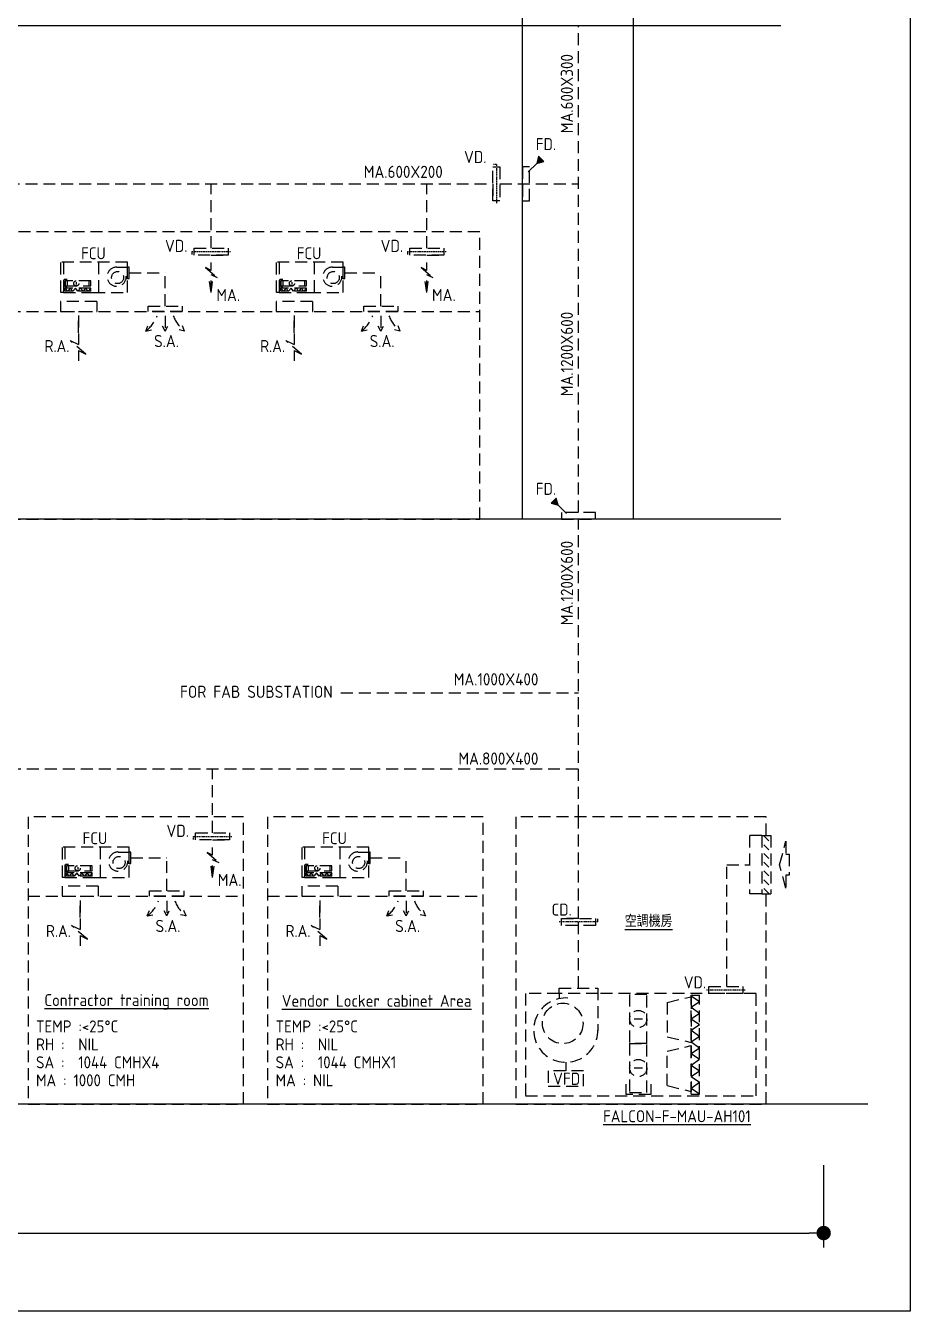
# Model space of a CAD drawing. Extents: x 41366 to 42076, y 84937 to 85507.
# Drawn here: x 41891.8 to 42076.3, y 84936.7 to 85205 of the extents above; entities that cross this region are included whole.
import ezdxf
from ezdxf.enums import TextEntityAlignment as Align

# ---------------------------------------------------------------- set-up
doc = ezdxf.new("R2010")
doc.units = 0
doc.header["$LTSCALE"] = 10
doc.linetypes.add('HIDDEN', pattern=[0.375, 0.25, -0.125])
for name, color, linetype in [('2', 3, 'Continuous'), ('A-DETL-01', 1, 'Continuous'), ('DETL-TXT', 4, 'Continuous'), ('M-DETL-22', 22, 'Continuous'), ('M-DUCT', 6, 'Continuous'), ('M-DUCT-DAPR', 3, 'Continuous'), ('M-EQPM-FFU', 3, 'Continuous'), ('M-EXHS-DAPR', 2, 'Continuous'), ('M-EXHS-EQPM', 3, 'Continuous'), ('M-EXHS-TEXT', 4, 'Continuous'), ('M-HVAC-EQPM', 3, 'Continuous'), ('M-HVAC-EQPM-TEXT', 5, 'Continuous'), ('M-HVAC-TEXT', 2, 'Continuous'), ('SL', 1, 'Continuous')]:
    doc.layers.add(name, color=color, linetype=linetype)
doc.styles.add('AA-TXT', font='isocp.shx', dxfattribs={"width": 0.8, "bigfont": 'chineset.shx'})
doc.styles.add('STDTEXT', font='isocp.shx', dxfattribs={"bigfont": 'chineset.shx'})

# ---------------------------------------------------------------- blocks, each defined once
blk = doc.blocks.new('_Dot')
at = {"color": 0, "linetype": 'ByBlock', "lineweight": -2}
blk.add_line((-0.5, 0), (-1, 0), dxfattribs=at)
at = {"color": 0, "linetype": 'ByBlock', "const_width": 0.5}
blk.add_lwpolyline([(-0.25, 0, 1), (0.25, 0, 1)], format="xyb", close=True, dxfattribs=at)

msp = doc.modelspace()

# ---------------------------------------------------------------- hatches: boundary and pattern name
at = {"layer": 'M-DUCT-DAPR', "linetype": 'HIDDEN'}
for points in [[(41998.39, 85176.28), (41999.86, 85176.68), (41998.78, 85177.76)], [(42002.85, 85104.96), (42002.46, 85106.43), (42001.38, 85105.35)]]:
    msp.add_hatch(color=252, dxfattribs=at).paths.add_polyline_path(points)

# ---------------------------------------------------------------- linework, layer by layer
at = {"color": 252, "linetype": 'HIDDEN'}
for p, q in [((41920.87, 85144.46), (41920.87, 85141.28)), ((41965.87, 85144.46), (41965.87, 85141.28)), ((41916.83, 85141.28), (41917.25, 85142.39)), ((41916.83, 85141.28), (41917.99, 85141.56)), ((41920.87, 85141.28), (41920.31, 85142.34)), ((41920.87, 85141.28), (41921.42, 85142.34)), ((41924.91, 85141.28), (41923.75, 85141.56)), ((41924.91, 85141.28), (41924.48, 85142.39)), ((41961.83, 85141.28), (41962.25, 85142.39)), ((41961.83, 85141.28), (41962.99, 85141.56)), ((41965.87, 85141.28), (41965.31, 85142.34)), ((41965.87, 85141.28), (41966.42, 85142.34)), ((41969.91, 85141.28), (41968.75, 85141.56)), ((41969.91, 85141.28), (41969.48, 85142.39)), ((41921.18, 85022.38), (41921.18, 85019.2)), ((41971.18, 85022.38), (41971.18, 85019.2)), ((41917.13, 85019.2), (41917.56, 85020.31)), ((41921.18, 85019.2), (41920.62, 85020.25)), ((41921.18, 85019.2), (41921.73, 85020.25)), ((41925.22, 85019.2), (41924.79, 85020.31)), ((41967.13, 85019.2), (41967.56, 85020.31)), ((41971.18, 85019.2), (41970.62, 85020.25)), ((41971.18, 85019.2), (41971.73, 85020.25)), ((41975.22, 85019.2), (41974.79, 85020.31)), ((41917.13, 85019.2), (41918.29, 85019.47)), ((41925.22, 85019.2), (41924.06, 85019.47)), ((41967.13, 85019.2), (41968.29, 85019.47)), ((41975.22, 85019.2), (41974.06, 85019.47))]:
    msp.add_line(p, q, dxfattribs=at)
at = {"color": 2}
for p, q in [((42058.27, 84967.19), (42058.27, 84950.01)), ((41370.97, 84953.01), (42055.27, 84953.01))]:
    msp.add_line(p, q, dxfattribs=at)
at = {"color": 252, "linetype": 'HIDDEN'}
for centre, start, end in [((41912.15, 85147.21), 308.2671, 338.6838), ((41929.58, 85147.21), 201.3162, 231.7329), ((41957.15, 85147.21), 308.2671, 338.6838), ((41974.58, 85147.21), 201.3162, 231.7329), ((41912.46, 85025.12), 308.2671, 338.6838), ((41929.89, 85025.12), 201.3162, 231.7329), ((41962.46, 85025.12), 308.2671, 338.6838), ((41979.89, 85025.12), 201.3162, 231.7329)]:
    msp.add_arc(centre, 7.55, start, end, dxfattribs=at)
at = {"layer": '2', "color": 252, "linetype": 'HIDDEN'}
for p, q in [((42045.35, 85035.98), (42047.25, 85035.98)), ((42045.35, 85035.98), (42045.35, 85023.82)), ((42047.25, 85035.98), (42047.25, 85023.82)), ((42045.35, 85023.82), (42047.25, 85023.82))]:
    msp.add_line(p, q, dxfattribs=at)
at = {"layer": 'A-DETL-01', "linetype": 'Continuous'}
for p, q in [((41995.42, 85101.99), (41995.42, 85392.12)), ((42018.59, 85101.99), (42018.59, 85392.12)), ((42049.3, 85205.02), (41374.83, 85205.02)), ((42049.3, 85101.99), (41375.02, 85101.99)), ((42067.5, 84979.9), (41369.96, 84979.9))]:
    msp.add_line(p, q, dxfattribs=at)
at = {"layer": 'DEFPOINTS', "color": 1}
msp.add_lwpolyline([(41365.57, 85507.15), (42076.35, 85507.15), (42076.35, 84936.69), (41365.57, 84936.69)], close=True, dxfattribs=at)
at = {"layer": 'M-DETL-22', "color": 252, "linetype": 'HIDDEN'}
for p, q in [((41899.62, 85149.33), (41905.84, 85149.33)), ((41944.62, 85149.33), (41950.84, 85149.33)), ((41899.93, 85027.24), (41906.15, 85027.24)), ((41949.93, 85027.24), (41956.15, 85027.24))]:
    msp.add_line(p, q, dxfattribs=at)
at = {"layer": 'M-DUCT', "color": 252, "linetype": 'HIDDEN'}
for p, q in [((42007.13, 85103.45), (42007.13, 85205.02)), ((41445.44, 85172), (41989.24, 85172)), ((41930.44, 85158.62), (41930.44, 85172)), ((41975.44, 85158.62), (41975.44, 85172)), ((41990.7, 85172), (42007.13, 85172)), ((41913.36, 85153.43), (41920.87, 85153.43)), ((41920.87, 85146.51), (41920.87, 85153.43)), ((41958.36, 85153.43), (41965.87, 85153.43)), ((41965.87, 85146.51), (41965.87, 85153.43)), ((42007.13, 85039.9), (42007.13, 85101.99)), ((41957.54, 85065.8), (42007.13, 85065.8)), ((41580.75, 85049.92), (42007.13, 85049.92)), ((41930.75, 85036.53), (41930.75, 85049.92)), ((42007.13, 85018.7), (42007.13, 85039.9)), ((42045.35, 85035.98), (42042.83, 85035.98)), ((42042.83, 85035.98), (42042.83, 85023.82)), ((41913.67, 85031.35), (41921.18, 85031.35)), ((41921.18, 85024.42), (41921.18, 85031.35)), ((41963.67, 85031.35), (41971.18, 85031.35)), ((41971.18, 85024.42), (41971.18, 85031.35)), ((42038.07, 85004.48), (42038.07, 85029.9)), ((42038.07, 85029.9), (42042.83, 85029.9)), ((42045.35, 85023.82), (42042.83, 85023.82)), ((42007.13, 85004.14), (42007.13, 85017.97))]:
    msp.add_line(p, q, dxfattribs=at)
at = {"layer": 'M-DUCT-DAPR', "color": 252, "linetype": 'HIDDEN', "ltscale": 0.1}
for p, q in [((41989.97, 85176.04), (41989.24, 85176.04)), ((41989.97, 85176.04), (41989.97, 85167.96)), ((41926.4, 85157.89), (41934.49, 85157.89)), ((41926.4, 85157.89), (41926.4, 85157.16)), ((41971.4, 85157.89), (41979.49, 85157.89)), ((41971.4, 85157.89), (41971.4, 85157.16)), ((41926.71, 85035.8), (41934.79, 85035.8)), ((41926.71, 85035.8), (41926.71, 85035.07)), ((42011.17, 85017.97), (42003.09, 85017.97)), ((42011.17, 85017.97), (42011.17, 85018.7)), ((42041.89, 85003.74), (42033.8, 85003.74))]:
    msp.add_line(p, q, dxfattribs=at)
at = {"layer": 'M-DUCT-DAPR', "color": 252, "linetype": 'HIDDEN'}
for p, q in [((41995.42, 85175.56), (41995.42, 85168.45)), ((41996.88, 85175.56), (41995.42, 85175.56)), ((41998.39, 85176.28), (41996.15, 85174.05)), ((41996.88, 85168.45), (41996.88, 85175.56)), ((41998.78, 85177.76), (41998.39, 85176.28)), ((41998.39, 85176.28), (41999.86, 85176.68)), ((41999.86, 85176.68), (41998.78, 85177.76)), ((41995.42, 85168.45), (41996.88, 85168.45)), ((42002.46, 85106.43), (42001.38, 85105.35)), ((42002.85, 85104.96), (42002.46, 85106.43)), ((42001.38, 85105.35), (42002.85, 85104.96)), ((42002.85, 85104.96), (42005.09, 85102.72)), ((42010.69, 85103.45), (42003.58, 85103.45)), ((42003.58, 85103.45), (42003.58, 85101.99)), ((42010.69, 85101.99), (42010.69, 85103.45)), ((42003.58, 85101.99), (42010.69, 85101.99)), ((41927.2, 85035.07), (41927.2, 85036.53)), ((41927.2, 85036.53), (41934.31, 85036.53)), ((41934.31, 85036.53), (41934.31, 85035.07)), ((41934.31, 85035.07), (41927.2, 85035.07))]:
    msp.add_line(p, q, dxfattribs=at)
for points in [[(41989.24, 85168.45), (41989.24, 85175.56), (41990.7, 85175.56), (41990.7, 85168.45)], [(41934, 85157.16), (41926.89, 85157.16), (41926.89, 85158.62), (41934, 85158.62)], [(41979, 85157.16), (41971.89, 85157.16), (41971.89, 85158.62), (41979, 85158.62)], [(42003.58, 85018.7), (42010.69, 85018.7), (42010.69, 85017.24), (42003.58, 85017.24)], [(42034.29, 85004.48), (42041.4, 85004.48), (42041.4, 85003.01), (42034.29, 85003.01)]]:
    msp.add_lwpolyline(points, close=True, dxfattribs=at)
at = {"layer": 'M-EQPM-FFU', "color": 252, "linetype": 'HIDDEN'}
for p, q in [((41906.58, 85147.47), (41899.05, 85147.47)), ((41899.05, 85147.47), (41899.05, 85145.39)), ((41906.58, 85147.47), (41906.58, 85145.39)), ((41951.58, 85147.47), (41944.05, 85147.47)), ((41944.05, 85147.47), (41944.05, 85145.39)), ((41951.58, 85147.47), (41951.58, 85145.39)), ((41899.05, 85145.39), (41906.58, 85145.39)), ((41944.05, 85145.39), (41951.58, 85145.39)), ((41906.89, 85025.39), (41899.36, 85025.39)), ((41899.36, 85025.39), (41899.36, 85023.31)), ((41906.89, 85025.39), (41906.89, 85023.31)), ((41956.89, 85025.39), (41949.36, 85025.39)), ((41949.36, 85025.39), (41949.36, 85023.31)), ((41956.89, 85025.39), (41956.89, 85023.31)), ((41899.36, 85023.31), (41906.89, 85023.31)), ((41949.36, 85023.31), (41956.89, 85023.31))]:
    msp.add_line(p, q, dxfattribs=at)
at = {"layer": 'M-EXHS-DAPR', "color": 252, "linetype": 'HIDDEN'}
for p, q in [((41990.7, 85175.5), (41990.7, 85168.5)), ((41989.24, 85172), (41989.24, 85168.5)), ((41926.95, 85158.62), (41933.94, 85158.62)), ((41930.44, 85157.16), (41933.94, 85157.16)), ((41971.95, 85158.62), (41978.94, 85158.62)), ((41975.44, 85157.16), (41978.94, 85157.16)), ((41917.31, 85146.51), (41924.42, 85146.51)), ((41917.31, 85145.39), (41917.31, 85146.51)), ((41924.42, 85146.51), (41924.42, 85145.39)), ((41962.31, 85146.51), (41969.42, 85146.51)), ((41962.31, 85145.39), (41962.31, 85146.51)), ((41969.42, 85146.51), (41969.42, 85145.39)), ((41924.42, 85145.39), (41917.31, 85145.39)), ((41969.42, 85145.39), (41962.31, 85145.39)), ((41927.25, 85036.53), (41934.25, 85036.53)), ((41930.75, 85035.07), (41934.25, 85035.07)), ((41917.62, 85024.42), (41924.73, 85024.42)), ((41917.62, 85023.31), (41917.62, 85024.42)), ((41924.73, 85023.31), (41917.62, 85023.31)), ((41924.73, 85024.42), (41924.73, 85023.31)), ((41967.62, 85024.42), (41974.73, 85024.42)), ((41967.62, 85023.31), (41967.62, 85024.42)), ((41974.73, 85023.31), (41967.62, 85023.31)), ((41974.73, 85024.42), (41974.73, 85023.31)), ((42007.13, 85018.7), (42003.63, 85018.7)), ((42010.63, 85017.24), (42003.63, 85017.24))]:
    msp.add_line(p, q, dxfattribs=at)
at = {"layer": 'M-EXHS-EQPM', "color": 252, "linetype": 'HIDDEN'}
msp.add_lwpolyline([(42049.06, 85029.9), (42050.4, 85034.78), (42050.4, 85032.07), (42051.04, 85032.07), (42051.04, 85027.74), (42050.4, 85027.74), (42050.4, 85025.02), (42049.06, 85029.9)], dxfattribs=at)
at = {"layer": 'M-HVAC-EQPM', "color": 252, "linetype": 'HIDDEN'}
for p, q in [((41913.02, 85155.67), (41899.12, 85155.67)), ((41899.12, 85149.33), (41899.12, 85155.67)), ((41899.62, 85155.67), (41899.62, 85149.33)), ((41906.97, 85155.67), (41906.97, 85149.33)), ((41910.75, 85154.64), (41913.02, 85154.64)), ((41913.02, 85154.64), (41913.02, 85155.67)), ((41913.02, 85152.23), (41913.02, 85154.64)), ((41913.36, 85154.64), (41913.02, 85154.64)), ((41913.36, 85152.23), (41913.36, 85154.64)), ((41958.02, 85155.67), (41944.12, 85155.67)), ((41944.12, 85149.33), (41944.12, 85155.67)), ((41944.62, 85155.67), (41944.62, 85149.33)), ((41951.97, 85155.67), (41951.97, 85149.33)), ((41955.75, 85154.64), (41958.02, 85154.64)), ((41958.02, 85154.64), (41958.02, 85155.67)), ((41958.02, 85152.23), (41958.02, 85154.64)), ((41958.36, 85154.64), (41958.02, 85154.64)), ((41958.36, 85152.23), (41958.36, 85154.64)), ((41899.77, 85150.47), (41899.77, 85152.02)), ((41900.41, 85152.02), (41899.77, 85152.02)), ((41905.33, 85151.78), (41899.98, 85151.78)), ((41899.98, 85151.78), (41899.98, 85150.71)), ((41900.41, 85151.78), (41900.41, 85150.71)), ((41902.31, 85151.5), (41902.31, 85150.99)), ((41904.91, 85151.78), (41904.91, 85150.71)), ((41905.33, 85150.71), (41905.33, 85151.78)), ((41913.02, 85152.23), (41912.7, 85152.23)), ((41913.02, 85149.33), (41913.02, 85152.23)), ((41913.02, 85152.23), (41913.36, 85152.23)), ((41944.77, 85150.47), (41944.77, 85152.02)), ((41945.41, 85152.02), (41944.77, 85152.02)), ((41950.33, 85151.78), (41944.98, 85151.78)), ((41944.98, 85151.78), (41944.98, 85150.71)), ((41945.41, 85151.78), (41945.41, 85150.71)), ((41947.31, 85151.5), (41947.31, 85150.99)), ((41949.91, 85151.78), (41949.91, 85150.71)), ((41950.33, 85150.71), (41950.33, 85151.78)), ((41958.02, 85152.23), (41957.7, 85152.23)), ((41958.02, 85149.33), (41958.02, 85152.23)), ((41958.02, 85152.23), (41958.36, 85152.23)), ((41899.62, 85149.33), (41899.12, 85149.33)), ((41900.41, 85150.47), (41899.77, 85150.47)), ((41899.98, 85150.71), (41905.33, 85150.71)), ((41899.98, 85149.63), (41899.98, 85150.26)), ((41900.52, 85149.63), (41899.98, 85150.26)), ((41905.33, 85150.26), (41899.98, 85150.26)), ((41905.33, 85149.63), (41899.98, 85149.63)), ((41901.05, 85150.26), (41900.52, 85149.63)), ((41901.59, 85149.63), (41901.05, 85150.26)), ((41902.12, 85150.26), (41901.59, 85149.63)), ((41902.66, 85149.63), (41902.12, 85150.26)), ((41903.19, 85150.26), (41902.66, 85149.63)), ((41903.73, 85149.63), (41903.19, 85150.26)), ((41904.26, 85150.26), (41903.73, 85149.63)), ((41904.8, 85149.63), (41904.26, 85150.26)), ((41905.33, 85150.26), (41904.8, 85149.63)), ((41905.33, 85149.63), (41905.33, 85150.26)), ((41905.84, 85149.33), (41913.02, 85149.33)), ((41944.62, 85149.33), (41944.12, 85149.33)), ((41945.41, 85150.47), (41944.77, 85150.47)), ((41944.98, 85150.71), (41950.33, 85150.71)), ((41944.98, 85149.63), (41944.98, 85150.26)), ((41945.52, 85149.63), (41944.98, 85150.26)), ((41950.33, 85150.26), (41944.98, 85150.26)), ((41950.33, 85149.63), (41944.98, 85149.63)), ((41946.05, 85150.26), (41945.52, 85149.63)), ((41946.59, 85149.63), (41946.05, 85150.26)), ((41947.12, 85150.26), (41946.59, 85149.63)), ((41947.66, 85149.63), (41947.12, 85150.26)), ((41948.19, 85150.26), (41947.66, 85149.63)), ((41948.73, 85149.63), (41948.19, 85150.26)), ((41949.26, 85150.26), (41948.73, 85149.63)), ((41949.8, 85149.63), (41949.26, 85150.26)), ((41950.33, 85150.26), (41949.8, 85149.63)), ((41950.33, 85149.63), (41950.33, 85150.26)), ((41950.84, 85149.33), (41958.02, 85149.33)), ((42046.83, 85034.85), (42045.78, 85035.9)), ((41913.33, 85033.59), (41899.43, 85033.59)), ((41899.43, 85027.24), (41899.43, 85033.59)), ((41899.93, 85033.59), (41899.93, 85027.24)), ((41907.28, 85033.59), (41907.28, 85027.24)), ((41913.33, 85032.55), (41913.33, 85033.59)), ((41963.33, 85033.59), (41949.43, 85033.59)), ((41949.43, 85027.24), (41949.43, 85033.59)), ((41949.93, 85033.59), (41949.93, 85027.24)), ((41957.28, 85033.59), (41957.28, 85027.24)), ((41963.33, 85032.55), (41963.33, 85033.59)), ((42046.83, 85033.03), (42045.78, 85034.07)), ((41911.06, 85032.55), (41913.33, 85032.55)), ((41913.33, 85030.15), (41913.33, 85032.55)), ((41913.67, 85032.55), (41913.33, 85032.55)), ((41913.67, 85030.15), (41913.67, 85032.55)), ((41961.06, 85032.55), (41963.33, 85032.55)), ((41963.33, 85030.15), (41963.33, 85032.55)), ((41963.67, 85032.55), (41963.33, 85032.55)), ((41963.67, 85030.15), (41963.67, 85032.55)), ((42046.83, 85031.2), (42045.78, 85032.25)), ((42046.83, 85029.37), (42045.78, 85030.42)), ((41900.08, 85028.38), (41900.08, 85029.94)), ((41900.72, 85029.94), (41900.08, 85029.94)), ((41900.72, 85028.38), (41900.08, 85028.38)), ((41905.64, 85029.69), (41900.29, 85029.69)), ((41900.29, 85029.69), (41900.29, 85028.62)), ((41900.29, 85028.62), (41905.64, 85028.62)), ((41900.29, 85027.54), (41900.29, 85028.17)), ((41900.82, 85027.54), (41900.29, 85028.17)), ((41905.64, 85028.17), (41900.29, 85028.17)), ((41900.72, 85029.69), (41900.72, 85028.62)), ((41901.36, 85028.17), (41900.82, 85027.54)), ((41901.9, 85027.54), (41901.36, 85028.17)), ((41902.43, 85028.17), (41901.9, 85027.54)), ((41902.97, 85027.54), (41902.43, 85028.17)), ((41902.62, 85029.42), (41902.62, 85028.9)), ((41903.5, 85028.17), (41902.97, 85027.54)), ((41904.04, 85027.54), (41903.5, 85028.17)), ((41904.57, 85028.17), (41904.04, 85027.54)), ((41905.11, 85027.54), (41904.57, 85028.17)), ((41905.64, 85028.17), (41905.11, 85027.54)), ((41905.22, 85029.69), (41905.22, 85028.62)), ((41905.64, 85028.62), (41905.64, 85029.69)), ((41905.64, 85027.54), (41905.64, 85028.17)), ((41913.33, 85030.15), (41913.01, 85030.15)), ((41913.33, 85027.24), (41913.33, 85030.15)), ((41913.33, 85030.15), (41913.67, 85030.15)), ((41950.08, 85028.38), (41950.08, 85029.94)), ((41950.72, 85029.94), (41950.08, 85029.94)), ((41950.72, 85028.38), (41950.08, 85028.38)), ((41955.64, 85029.69), (41950.29, 85029.69)), ((41950.29, 85029.69), (41950.29, 85028.62)), ((41950.29, 85028.62), (41955.64, 85028.62)), ((41950.29, 85027.54), (41950.29, 85028.17)), ((41950.82, 85027.54), (41950.29, 85028.17)), ((41955.64, 85028.17), (41950.29, 85028.17)), ((41950.72, 85029.69), (41950.72, 85028.62)), ((41951.36, 85028.17), (41950.82, 85027.54)), ((41951.9, 85027.54), (41951.36, 85028.17)), ((41952.43, 85028.17), (41951.9, 85027.54)), ((41952.97, 85027.54), (41952.43, 85028.17)), ((41952.62, 85029.42), (41952.62, 85028.9)), ((41953.5, 85028.17), (41952.97, 85027.54)), ((41954.04, 85027.54), (41953.5, 85028.17)), ((41954.57, 85028.17), (41954.04, 85027.54)), ((41955.11, 85027.54), (41954.57, 85028.17)), ((41955.64, 85028.17), (41955.11, 85027.54)), ((41955.22, 85029.69), (41955.22, 85028.62)), ((41955.64, 85028.62), (41955.64, 85029.69)), ((41955.64, 85027.54), (41955.64, 85028.17)), ((41963.33, 85030.15), (41963.01, 85030.15)), ((41963.33, 85027.24), (41963.33, 85030.15)), ((41963.33, 85030.15), (41963.67, 85030.15)), ((42046.83, 85027.55), (42045.78, 85028.59)), ((41899.93, 85027.24), (41899.43, 85027.24)), ((41905.64, 85027.54), (41900.29, 85027.54)), ((41906.15, 85027.24), (41913.33, 85027.24)), ((41949.93, 85027.24), (41949.43, 85027.24)), ((41955.64, 85027.54), (41950.29, 85027.54)), ((41956.15, 85027.24), (41963.33, 85027.24)), ((42046.83, 85025.72), (42045.78, 85026.77)), ((42046.83, 85023.89), (42045.78, 85024.94)), ((42003.09, 85003.01), (42003.09, 85004.14)), ((42003.09, 85004.14), (42011.18, 85004.14)), ((42011.18, 85004.14), (42011.18, 84995.25)), ((42003.09, 85003.01), (41996.04, 85003.01)), ((41996.04, 85003.01), (41996.04, 84981.68)), ((42003.09, 85003.01), (42003.09, 85001.95)), ((42011.18, 85003.01), (42003.09, 85003.01)), ((42044.2, 85003.01), (42011.18, 85003.01)), ((42025.63, 85001.16), (42030.64, 85002.35)), ((42025.63, 85001.16), (42025.63, 84993.99)), ((42030.64, 85002.69), (42032.35, 85002.69)), ((42030.64, 84982), (42030.64, 85002.69)), ((42030.93, 85002.69), (42030.64, 85002.49)), ((42032.35, 85001.28), (42030.64, 85002.49)), ((42030.64, 85002.35), (42030.64, 84992.79)), ((42032.35, 85001.28), (42030.64, 85000.08)), ((42032.35, 84982), (42032.35, 85002.69)), ((42044.2, 84981.68), (42044.2, 85003.01)), ((42032.35, 84998.87), (42030.64, 85000.08)), ((42032.35, 84998.87), (42030.64, 84997.67)), ((42018.73, 84997.7), (42020.46, 84997.7)), ((42032.35, 84996.46), (42030.64, 84997.67)), ((42032.35, 84996.46), (42030.64, 84995.26)), ((42025.63, 84993.99), (42030.64, 84992.79)), ((42032.35, 84994.05), (42030.64, 84995.26)), ((42032.35, 84994.05), (42030.64, 84992.85)), ((42032.35, 84991.64), (42030.64, 84992.85)), ((42025.63, 84990.95), (42030.64, 84992.14)), ((42025.63, 84983.78), (42025.63, 84990.95)), ((42030.64, 84992.14), (42030.64, 84982.58)), ((42032.35, 84991.64), (42030.64, 84990.43)), ((42032.35, 84989.23), (42030.64, 84990.43)), ((42004.46, 84988.66), (42004.46, 84986.85)), ((42018.73, 84987.47), (42020.46, 84987.47)), ((42032.35, 84989.23), (42030.64, 84988.02)), ((42032.35, 84986.82), (42030.64, 84988.02)), ((42032.35, 84986.82), (42030.64, 84985.61)), ((42032.35, 84984.41), (42030.64, 84985.61)), ((42016.98, 84984.06), (42016.98, 84981.92)), ((42022.21, 84984.06), (42022.21, 84981.92)), ((42025.63, 84983.78), (42030.64, 84982.58)), ((42032.35, 84984.41), (42030.64, 84983.2)), ((42032.35, 84982), (42030.64, 84983.2)), ((41996.04, 84981.68), (42044.2, 84981.68)), ((42022.21, 84981.92), (42016.98, 84981.92)), ((42030.64, 84982), (42032.35, 84982))]:
    msp.add_line(p, q, dxfattribs=at)
for points in [[(42017.79, 85002.82), (42017.79, 84992.59), (42021.39, 84992.59), (42021.39, 85002.82)], [(42017.79, 84992.59), (42017.79, 84982.36), (42021.39, 84982.36), (42021.39, 84992.59)], [(42008.16, 84986.85), (42000.77, 84986.85), (42000.77, 84983.65), (42008.16, 84983.65)]]:
    msp.add_lwpolyline(points, close=True, dxfattribs=at)
for centre, radius in [((41902.31, 85151.24), 0.536), ((41910.94, 85152.45), 1.26), ((41947.31, 85151.24), 0.536), ((41955.94, 85152.45), 1.26), ((41911.24, 85030.37), 1.26), ((41961.24, 85030.37), 1.26), ((41902.62, 85029.16), 0.536), ((41952.62, 85029.16), 0.536), ((42003.83, 84996.76), 4.23), ((42019.59, 84997.7), 1.8), ((42019.59, 84987.47), 1.8)]:
    msp.add_circle(centre, radius, dxfattribs=at)
for centre, radius, start, end in [((41910.75, 85152.64), 2, 90, 3.8694), ((41955.75, 85152.64), 2, 90, 3.8694), ((41911.06, 85030.56), 2, 90, 3.8694), ((41961.06, 85030.56), 2, 90, 3.8694), ((42004.46, 84995.38), 6.71, 86.1306, 0)]:
    msp.add_arc(centre, radius, start, end, dxfattribs=at)
at = {"layer": 'M-HVAC-TEXT', "color": 252, "linetype": 'HIDDEN'}
for p, q in [((41930.44, 85153.95), (41929.31, 85154.54)), ((41929.31, 85154.54), (41931.8, 85152.39)), ((41930.44, 85153.95), (41930.44, 85155.58)), ((41975.44, 85153.95), (41974.31, 85154.54)), ((41974.31, 85154.54), (41976.8, 85152.39)), ((41975.44, 85153.95), (41975.44, 85155.58)), ((41930.44, 85149.31), (41930.14, 85151.65)), ((41931.8, 85152.39), (41930.44, 85153.03)), ((41930.44, 85149.31), (41930.44, 85153.03)), ((41930.44, 85149.31), (41930.75, 85151.65)), ((41975.44, 85149.31), (41975.14, 85151.65)), ((41976.8, 85152.39), (41975.44, 85153.03)), ((41975.44, 85149.31), (41975.44, 85153.03)), ((41975.44, 85149.31), (41975.75, 85151.65)), ((41902.81, 85144.54), (41902.81, 85138.45)), ((41902.81, 85140.93), (41902.81, 85144.54)), ((41947.81, 85144.54), (41947.81, 85138.45)), ((41947.81, 85140.93), (41947.81, 85144.54)), ((41901.01, 85139.3), (41902.81, 85138.45)), ((41904.32, 85136.43), (41901.01, 85139.3)), ((41946.01, 85139.3), (41947.81, 85138.45)), ((41949.32, 85136.43), (41946.01, 85139.3)), ((41902.81, 85137.21), (41902.81, 85135.05)), ((41902.81, 85137.21), (41904.32, 85136.43)), ((41947.81, 85137.21), (41947.81, 85135.05)), ((41947.81, 85137.21), (41949.32, 85136.43)), ((41930.75, 85031.87), (41930.75, 85033.49)), ((41930.75, 85031.87), (41929.62, 85032.46)), ((41929.62, 85032.46), (41932.11, 85030.3)), ((41932.11, 85030.3), (41930.75, 85030.94)), ((41930.75, 85027.22), (41930.75, 85030.94)), ((41930.75, 85027.22), (41930.44, 85029.57)), ((41930.75, 85027.22), (41931.06, 85029.57)), ((41903.12, 85022.45), (41903.12, 85016.36)), ((41903.12, 85018.85), (41903.12, 85022.45)), ((41953.12, 85022.45), (41953.12, 85016.36)), ((41953.12, 85018.85), (41953.12, 85022.45)), ((41901.31, 85017.22), (41903.12, 85016.36)), ((41904.63, 85014.34), (41901.31, 85017.22)), ((41951.31, 85017.22), (41953.12, 85016.36)), ((41954.63, 85014.34), (41951.31, 85017.22)), ((41903.12, 85015.13), (41903.12, 85012.96)), ((41903.12, 85015.13), (41904.63, 85014.34)), ((41953.12, 85015.13), (41953.12, 85012.96)), ((41953.12, 85015.13), (41954.63, 85014.34))]:
    msp.add_line(p, q, dxfattribs=at)
at = {"layer": 'SL', "color": 252, "linetype": 'HIDDEN'}
for p, q in [((41986.53, 85161.99), (41756.94, 85161.99)), ((41986.53, 85101.99), (41986.53, 85161.99)), ((41756.94, 85145.39), (41986.53, 85145.39)), ((41756.94, 85101.99), (41986.53, 85101.99)), ((42046.3, 85039.9), (41994.07, 85039.9)), ((41994.07, 85039.9), (41994.07, 85039.9)), ((42046.3, 85035.98), (42046.3, 85039.9)), ((41892.24, 85023.31), (41937.24, 85023.31)), ((41942.24, 85023.31), (41987.24, 85023.31))]:
    msp.add_line(p, q, dxfattribs=at)
for points in [[(41892.24, 85039.9), (41892.24, 84979.9), (41937.24, 84979.9), (41937.24, 85039.9), (41892.24, 85039.9), (41892.24, 85039.9)], [(41942.24, 85039.9), (41942.24, 84979.9), (41987.24, 84979.9), (41987.24, 85039.9), (41942.24, 85039.9), (41942.24, 85039.9)], [(41994.07, 85039.9), (41994.07, 84979.9), (42046.3, 84979.9), (42046.3, 85023.82)]]:
    msp.add_lwpolyline(points, dxfattribs=at)

# ---------------------------------------------------------------- block references
at = {"color": 2, "xscale": 3, "yscale": 3, "zscale": 3}
msp.add_blockref('_Dot', (42058.27, 84953.01), dxfattribs=at)

# ---------------------------------------------------------------- texts
at = {"layer": 'DETL-TXT', "color": 252, "linetype": 'HIDDEN', "style": 'AA-TXT'}
for p in [(42002.42, 85180.31), (42002.42, 85108.35)]:
    msp.add_text('FD.', height=2.5, dxfattribs=at).set_placement(p, align=Align.MIDDLE_RIGHT)
at = {"layer": 'M-EXHS-TEXT', "color": 252, "linetype": 'HIDDEN', "style": 'AA-TXT'}
for s, p in [('MA.600X300', (42004.69, 85199.11)), ('MA.1200X600', (42004.69, 85145.31)), ('MA.1200X600', (42004.69, 85097.5))]:
    msp.add_text(s, height=2.54, rotation=90, dxfattribs=at).set_placement(p, align=Align.MIDDLE_RIGHT)
at = {"layer": 'M-EXHS-TEXT', "color": 252, "linetype": 'HIDDEN'}
for s, height, style, p in [('VD.', 2.54, 'AA-TXT', (41983.23, 85177.62)), ('VD.', 2.54, 'AA-TXT', (41920.82, 85159.06)), ('VD.', 2.54, 'AA-TXT', (41965.82, 85159.06)), ('FCU', 2.5, 'STDTEXT', (41903.31, 85157.52)), ('FCU', 2.5, 'STDTEXT', (41948.31, 85157.52)), ('MA.', 2.54, 'AA-TXT', (41931.54, 85148.82)), ('MA.', 2.54, 'AA-TXT', (41976.54, 85148.82)), ('S.A.', 2.54, 'AA-TXT', (41918.54, 85139.2)), ('S.A.', 2.54, 'AA-TXT', (41963.54, 85139.2)), ('FCU', 2.5, 'STDTEXT', (41903.62, 85035.43)), ('VD.', 2.54, 'AA-TXT', (41921.13, 85036.97)), ('FCU', 2.5, 'STDTEXT', (41953.62, 85035.43)), ('MA.', 2.54, 'AA-TXT', (41931.85, 85026.73)), ('S.A.', 2.54, 'AA-TXT', (41918.85, 85017.11)), ('S.A.', 2.54, 'AA-TXT', (41968.85, 85017.11)), ('TEMP :<25%%DC', 2.5, 'STDTEXT', (41893.91, 84996.15)), ('TEMP :<25%%DC', 2.5, 'STDTEXT', (41943.91, 84996.15)), ('RH :  NIL', 2.5, 'STDTEXT', (41893.91, 84992.4)), ('RH :  NIL', 2.5, 'STDTEXT', (41943.91, 84992.4)), ('SA :  1044 CMHX4', 2.5, 'STDTEXT', (41893.91, 84988.65)), ('SA :  1044 CMHX1', 2.5, 'STDTEXT', (41943.91, 84988.65)), ('MA : 1000 CMH', 2.5, 'STDTEXT', (41893.91, 84984.9)), ('MA : NIL', 2.5, 'STDTEXT', (41943.91, 84984.9))]:
    msp.add_text(s, height=height, dxfattribs=dict(at, style=style)).set_placement(p, align=Align.MIDDLE_LEFT)
at = {"layer": 'M-EXHS-TEXT', "color": 252, "linetype": 'HIDDEN', "style": 'AA-TXT'}
for s, height, p in [('MA.600X200', 2.54, (41978.79, 85174.52)), ('MA.1000X400', 2.54, (41998.75, 85068.6)), ('FOR FAB SUBSTATION', 2.54, (41955.82, 85065.99)), ('MA.800X400', 2.54, (41998.75, 85052.06)), ('CD.', 2.5, (42005.7, 85020.52))]:
    msp.add_text(s, height=height, dxfattribs=at).set_placement(p, align=Align.MIDDLE_RIGHT)
at = {"layer": 'M-EXHS-TEXT', "color": 252, "linetype": 'HIDDEN', "style": 'STDTEXT'}
for p in [(41898.29, 85138.16), (41943.29, 85138.16), (41898.59, 85016.07), (41948.59, 85016.07)]:
    msp.add_text('R.A.', height=2.5, dxfattribs=at).set_placement(p, align=Align.MIDDLE_CENTER)
at = {"layer": 'M-EXHS-TEXT', "color": 252, "linetype": 'HIDDEN'}
for s, style, p in [('%%U空調機房', 'AA-TXT', (42021.75, 85018.29)), ('VD.', 'STDTEXT', (42031.41, 85005.35))]:
    msp.add_text(s, height=2.5, dxfattribs=dict(at, style=style)).set_placement(p, align=Align.MIDDLE)
at = {"layer": 'M-EXHS-TEXT', "color": 252, "linetype": 'HIDDEN', "style": 'STDTEXT'}
for s, p in [('%%UContractor training room', (41912.8, 85002.89)), ('%%UVendor Locker cabinet Area', (41964.98, 85002.75))]:
    msp.add_text(s, height=2.5, dxfattribs=at).set_placement(p, align=Align.TOP_CENTER)
at = {"layer": 'M-HVAC-EQPM', "color": 252, "linetype": 'HIDDEN', "style": 'AA-TXT'}
msp.add_text('VFD', height=2.54, dxfattribs=at).set_placement((42004.63, 84985.22), align=Align.MIDDLE)
at = {"layer": 'M-HVAC-EQPM-TEXT', "color": 252, "linetype": 'HIDDEN', "style": 'AA-TXT'}
msp.add_text('%%UFALCON-F-MAU-AH101', height=2.5, dxfattribs=at).set_placement((42027.64, 84977.4), align=Align.MIDDLE)

doc.saveas('drawing.dxf')
